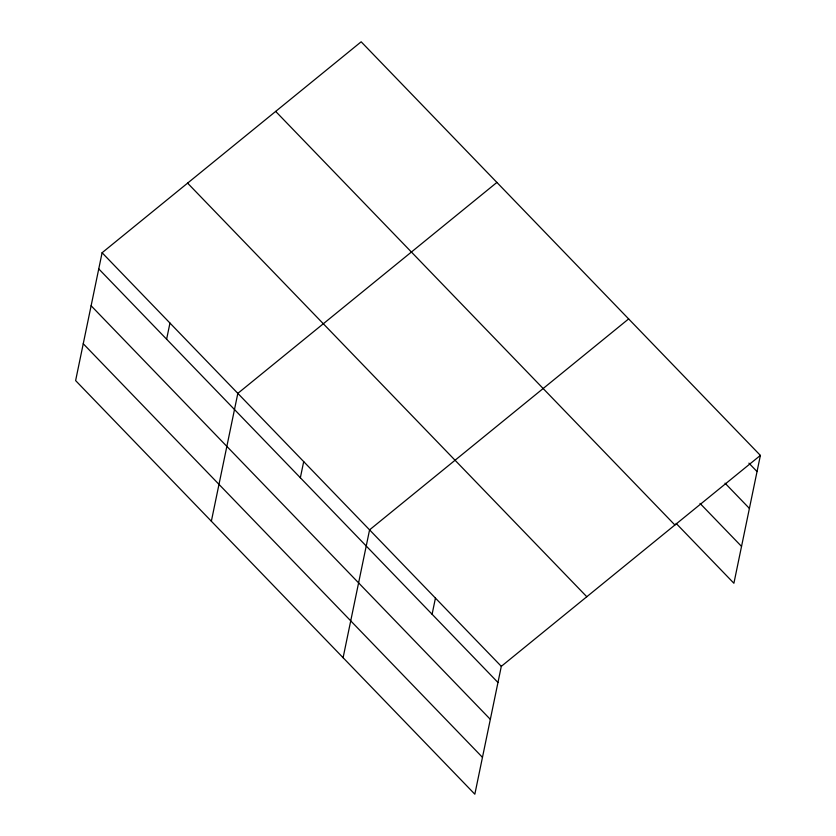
<?xml version="1.0" encoding="UTF-8"?>
<svg xmlns="http://www.w3.org/2000/svg" width="836" height="836" viewBox="0 0 836 836"><rect width="100%" height="100%" fill="white"/><g stroke="black" fill="none" stroke-linecap="round" stroke-linejoin="round"><path stroke-width="1.25" d="M102.096 252.744L75.616 380.599L474.838 794.2L501.307 666.344L760.384 455.401L361.162 41.8L102.096 252.744L501.307 666.344M166.615 339.207L169.959 323.051M211.351 521.225L237.832 393.369L496.897 182.426M300.354 477.764L303.698 461.608M343.094 657.713L369.575 529.857L628.641 318.913M432.097 614.251L435.441 598.095M760.384 455.401L733.903 583.256L676.157 523.43M748.91 463.144L757.04 471.556M725.042 483.177L749.401 508.424M700.025 503.397L741.532 546.399M275.671 111.407L674.892 525.008M187.588 183.126L586.799 596.737M98.752 268.899L497.963 682.5M91.114 305.757L490.335 719.357M83.255 343.742L482.466 757.343"/></g></svg>
